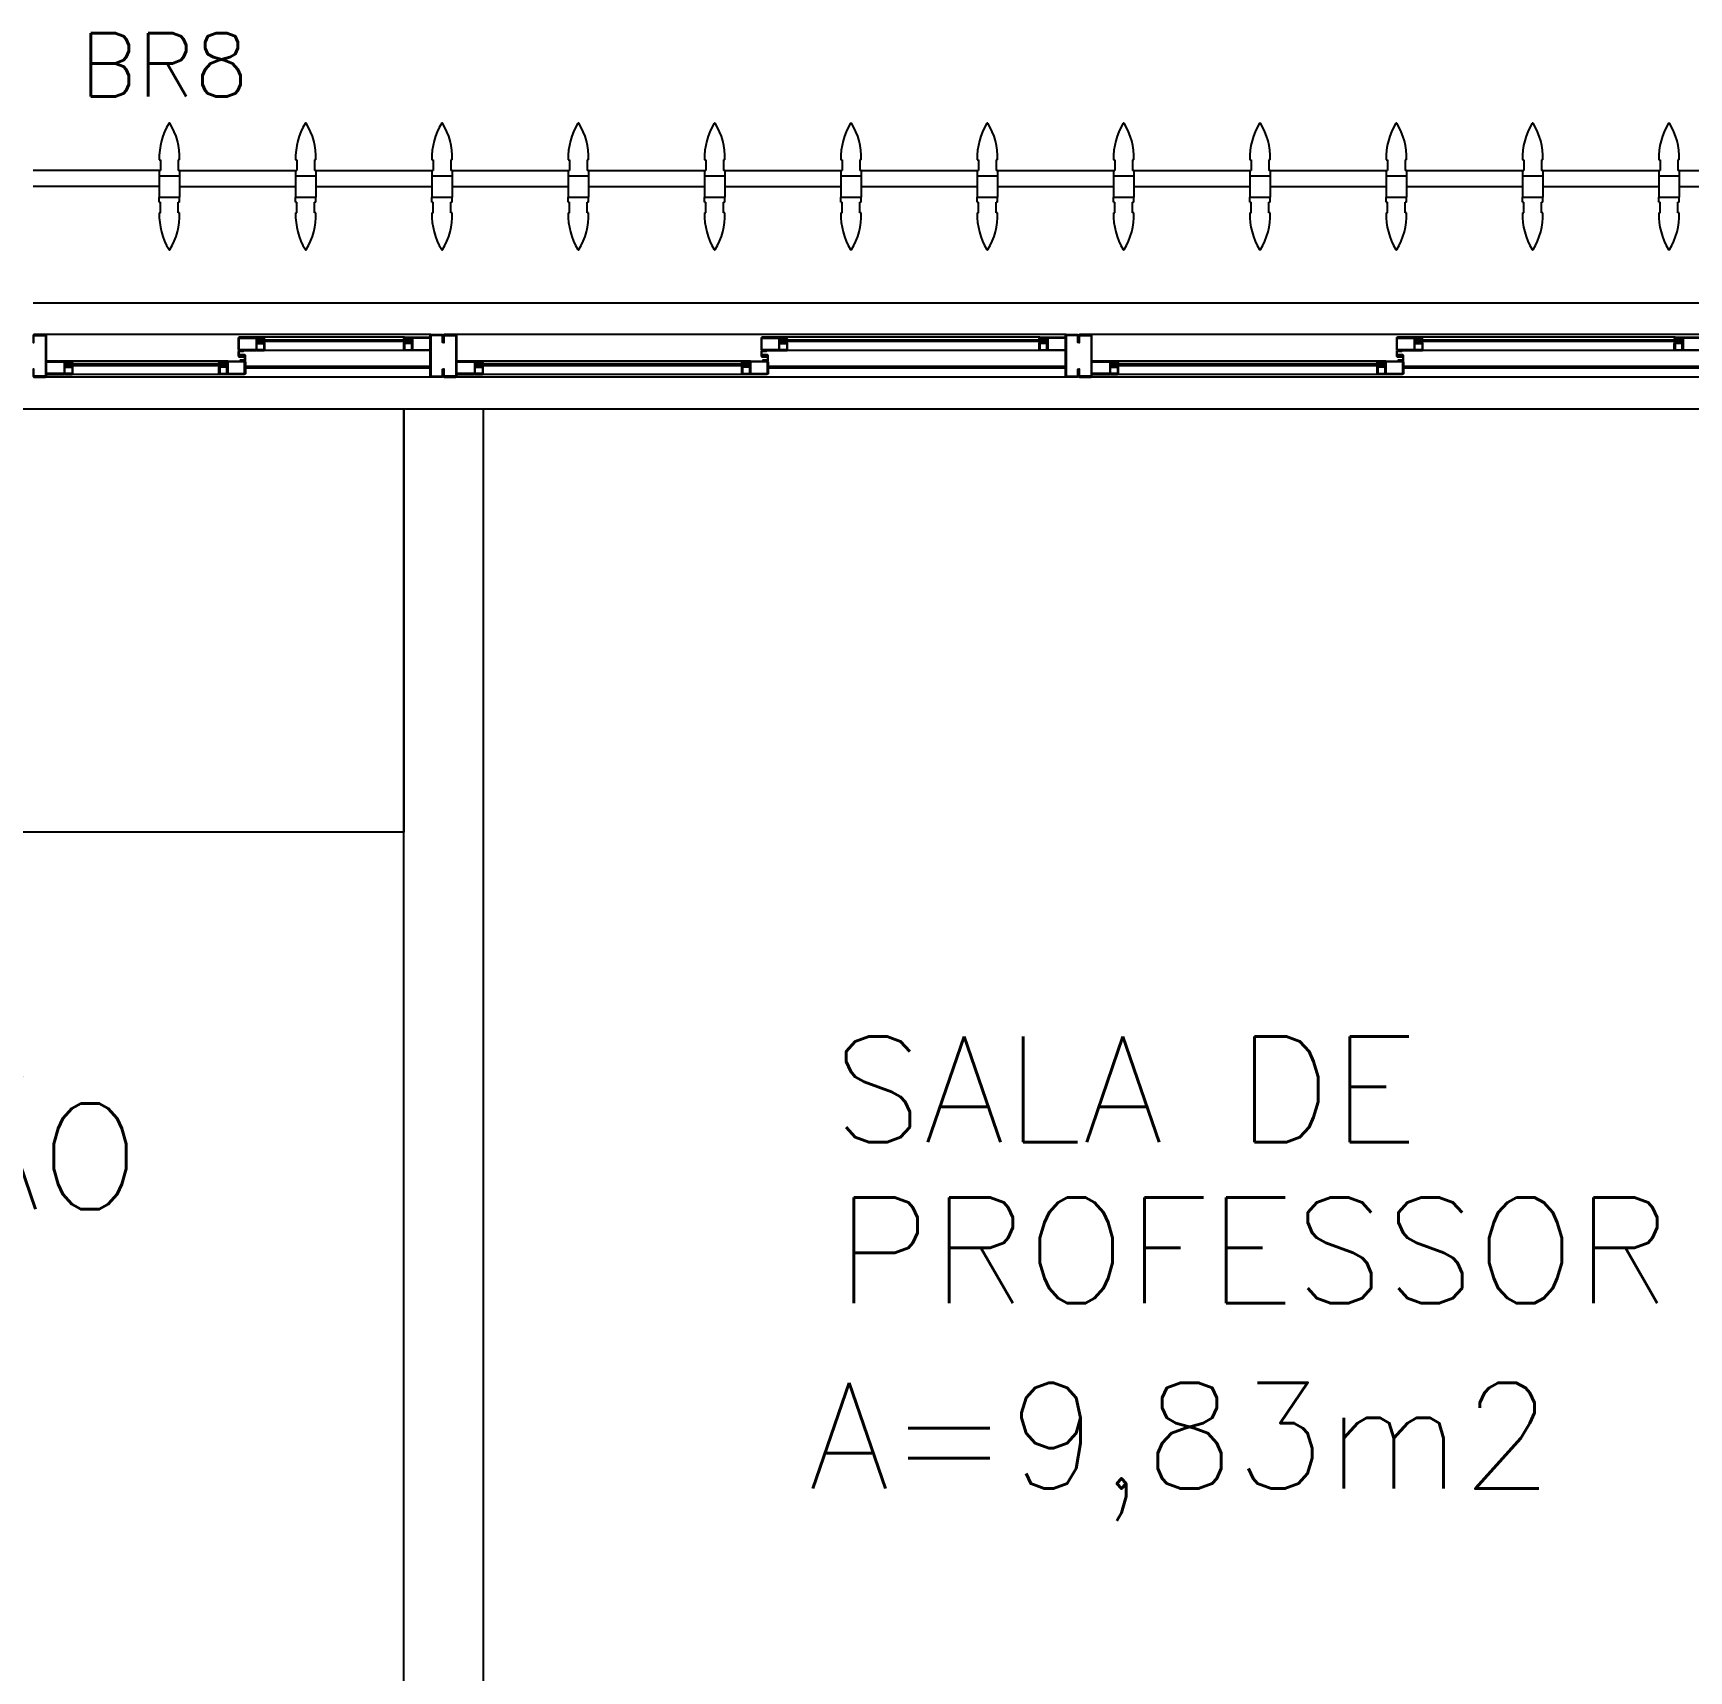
# Model space of a CAD drawing. Header units: millimetres. Extents: x 2128 to 2646, y 1972 to 2207.
# Drawn here: x 2323.461 to 2326.589, y 2140.581 to 2143.675 of the extents above; entities that cross this region are included whole.
import ezdxf

# ---------------------------------------------------------------- set-up
doc = ezdxf.new("R2010")
doc.units = ezdxf.units.MM
for name, color, linetype in [('AR-ALV', 2, 'Continuous'), ('AR-BANCADAS', 1, 'Continuous'), ('AR-BRISES', 1, 'Continuous'), ('AR-ESQ', 1, 'Continuous'), ('AR-PEITORIL', 1, 'Continuous'), ('BC- VISTA', 1, 'Continuous'), ('BR-PAINEL', 1, 'Continuous'), ('BR-SUPORTE', 1, 'Continuous'), ('BR-TEXTO', 2, 'Continuous'), ('DT-ESQ-BAGUETE-C', 1, 'Continuous'), ('DT-ESQ-BAGUETE-V', 1, 'Continuous'), ('DT-ESQ-CHAPA DOBRADA-V', 1, 'Continuous'), ('DT-ESQ-PERFIL CADEIRA-C', 2, 'Continuous'), ('DT-ESQ-PERFIL CADEIRA-V', 2, 'Continuous'), ('DT-ESQ-PERFIL U SIMPLES-C', 2, 'Continuous'), ('DT-ESQ-PERFIL U-C', 2, 'Continuous'), ('DT-ESQ-PERFIL U-V', 1, 'Continuous'), ('DT-ESQ-VIDRO-C', 2, 'Continuous'), ('DT-TXTMOD', 1, 'Continuous'), ('TEXTO', 2, 'Continuous'), ('Área', 2, 'Continuous')]:
    doc.layers.add(name, color=color, linetype=linetype)
doc.styles.add('S10', font='simplex.shx', dxfattribs={"height": 0.1})
doc.styles.add('S12', font='simplex.shx', dxfattribs={"width": 1.1, "height": 0.12})
doc.styles.add('UNB-100', font='simplex.shx', dxfattribs={"height": 0.2})

# ---------------------------------------------------------------- blocks, each defined once
blk = doc.blocks.new('EF23-P')
at = {"layer": 'DT-ESQ-BAGUETE-C', "ltscale": 0.1}
for points in [[(2.61, -0.08), (2.5965, -0.08), (2.5965, -0.0785), (2.6095, -0.0785, 0.414214), (2.61, -0.078), (2.61, -0.067, 0.414214), (2.6095, -0.0665), (2.5965, -0.0665), (2.5965, -0.065), (2.61, -0.065, -0.414214), (2.6115, -0.0665), (2.6115, -0.0785, -0.414214)], [(3.1015, -0.08), (3.115, -0.08), (3.115, -0.0785), (3.102, -0.0785, -0.414214), (3.1015, -0.078), (3.1015, -0.067, -0.414214), (3.102, -0.0665), (3.115, -0.0665), (3.115, -0.065), (3.1015, -0.065, 0.414214), (3.1, -0.0665), (3.1, -0.0785, 0.414214)], [(3.81, -0.08), (3.7965, -0.08), (3.7965, -0.0785), (3.8095, -0.0785, 0.414214), (3.81, -0.078), (3.81, -0.067, 0.414214), (3.8095, -0.0665), (3.7965, -0.0665), (3.7965, -0.065), (3.81, -0.065, -0.414214), (3.8115, -0.0665), (3.8115, -0.0785, -0.414214)], [(4.3015, -0.08), (4.315, -0.08), (4.315, -0.0785), (4.302, -0.0785, -0.414214), (4.3015, -0.078), (4.3015, -0.067, -0.414214), (4.302, -0.0665), (4.315, -0.0665), (4.315, -0.065), (4.3015, -0.065, 0.414214), (4.3, -0.0665), (4.3, -0.0785, 0.414214)], [(4.7975, -0.08), (4.784, -0.08), (4.784, -0.0785), (4.797, -0.0785, 0.414214), (4.7975, -0.078), (4.7975, -0.067, 0.414214), (4.797, -0.0665), (4.784, -0.0665), (4.784, -0.065), (4.7975, -0.065, -0.414214), (4.799, -0.0665), (4.799, -0.0785, -0.414214)], [(5.0765, -0.08), (5.09, -0.08), (5.09, -0.0785), (5.077, -0.0785, -0.414214), (5.0765, -0.078), (5.0765, -0.067, -0.414214), (5.077, -0.0665), (5.09, -0.0665), (5.09, -0.065), (5.0765, -0.065, 0.414214), (5.075, -0.0665), (5.075, -0.0785, 0.414214)], [(2.0485, -0.125), (2.035, -0.125), (2.035, -0.1235), (2.048, -0.1235, 0.414214), (2.0485, -0.123), (2.0485, -0.112, 0.414214), (2.048, -0.1115), (2.035, -0.1115), (2.035, -0.11), (2.0485, -0.11, -0.414214), (2.05, -0.1115), (2.05, -0.1235, -0.414214)], [(2.5265, -0.125), (2.54, -0.125), (2.54, -0.1235), (2.527, -0.1235, -0.414214), (2.5265, -0.123), (2.5265, -0.112, -0.414214), (2.527, -0.1115), (2.54, -0.1115), (2.54, -0.11), (2.5265, -0.11, 0.414214), (2.525, -0.1115), (2.525, -0.1235, 0.414214)], [(3.2485, -0.125), (3.235, -0.125), (3.235, -0.1235), (3.248, -0.1235, 0.414214), (3.2485, -0.123), (3.2485, -0.112, 0.414214), (3.248, -0.1115), (3.235, -0.1115), (3.235, -0.11), (3.2485, -0.11, -0.414214), (3.25, -0.1115), (3.25, -0.1235, -0.414214)], [(3.7265, -0.125), (3.74, -0.125), (3.74, -0.1235), (3.727, -0.1235, -0.414214), (3.7265, -0.123), (3.7265, -0.112, -0.414214), (3.727, -0.1115), (3.74, -0.1115), (3.74, -0.11), (3.7265, -0.11, 0.414214), (3.725, -0.1115), (3.725, -0.1235, 0.414214)], [(4.4485, -0.125), (4.435, -0.125), (4.435, -0.1235), (4.448, -0.1235, 0.414214), (4.4485, -0.123), (4.4485, -0.112, 0.414214), (4.448, -0.1115), (4.435, -0.1115), (4.435, -0.11), (4.4485, -0.11, -0.414214), (4.45, -0.1115), (4.45, -0.1235, -0.414214)], [(4.714, -0.125), (4.7275, -0.125), (4.7275, -0.1235), (4.7145, -0.1235, -0.414214), (4.714, -0.123), (4.714, -0.112, -0.414214), (4.7145, -0.1115), (4.7275, -0.1115), (4.7275, -0.11), (4.714, -0.11, 0.414214), (4.7125, -0.1115), (4.7125, -0.1235, 0.414214)]]:
    blk.add_lwpolyline(points, format="xyb", close=True, dxfattribs=at)
at = {"layer": 'DT-ESQ-BAGUETE-V', "ltscale": 0.1}
for p, q in [((2.61, -0.065), (3.1015, -0.065)), ((3.81, -0.065), (4.3015, -0.065)), ((4.7975, -0.065), (5.0765, -0.065)), ((2.0485, -0.11), (2.5265, -0.11)), ((3.2485, -0.11), (3.7265, -0.11)), ((4.4485, -0.11), (4.714, -0.11))]:
    blk.add_line(p, q, dxfattribs=at)
at = {"layer": 'DT-ESQ-CHAPA DOBRADA-V', "ltscale": 0.1}
for p, q in [((2, -0.077), (2.5615, -0.077)), ((2, -0.08), (2.5615, -0.08)), ((3.2, -0.077), (3.7615, -0.077)), ((3.2, -0.08), (3.7615, -0.08)), ((4.4, -0.077), (4.749, -0.077)), ((4.4, -0.08), (4.749, -0.08))]:
    blk.add_line(p, q, dxfattribs=at)
at = {"layer": 'DT-ESQ-PERFIL CADEIRA-C', "ltscale": 0.1}
for p, q in [((2.5635, -0.0885), (2.61, -0.0885)), ((3.15, -0.0885), (3.1015, -0.0885)), ((3.7635, -0.0885), (3.81, -0.0885)), ((4.35, -0.0885), (4.3015, -0.0885)), ((4.751, -0.0885), (4.7975, -0.0885)), ((5.125, -0.0885), (5.0765, -0.0885)), ((2, -0.1335), (2.0485, -0.1335)), ((2.573, -0.1335), (2.5265, -0.1335)), ((3.2, -0.1335), (3.2485, -0.1335)), ((3.773, -0.1335), (3.7265, -0.1335)), ((4.4, -0.1335), (4.4485, -0.1335)), ((4.7605, -0.1335), (4.714, -0.1335))]:
    blk.add_line(p, q, dxfattribs=at)
for points in [[(2.61, -0.087, -1), (2.61, -0.09), (2.5635, -0.09, -0.414214), (2.5615, -0.088), (2.5615, -0.067, -0.414214), (2.5635, -0.065), (2.595, -0.065, -0.414214), (2.5965, -0.0665), (2.5965, -0.087)], [(2.5965, -0.0885, -0.198913), (2.5954, -0.0881, -0.198913), (2.595, -0.087), (2.595, -0.067, 0.414214), (2.5945, -0.0665), (2.5635, -0.0665, 0.414214), (2.563, -0.067), (2.563, -0.088, 0.414214), (2.5635, -0.0885)], [(3.1015, -0.09), (3.15, -0.09), (3.15, -0.0885), (3.115, -0.0885, 0.198912), (3.1161, -0.0881, 0.198913), (3.1165, -0.087), (3.1165, -0.067, -0.414214), (3.117, -0.0665), (3.15, -0.0665), (3.15, -0.065), (3.1165, -0.065, 0.414214), (3.115, -0.0665), (3.115, -0.0785), (3.115, -0.08), (3.115, -0.087), (3.1015, -0.087, 1)], [(3.81, -0.087, -1), (3.81, -0.09), (3.7635, -0.09, -0.414214), (3.7615, -0.088), (3.7615, -0.067, -0.414214), (3.7635, -0.065), (3.795, -0.065, -0.414214), (3.7965, -0.0665), (3.7965, -0.087)], [(3.7965, -0.0885, -0.198913), (3.7954, -0.0881, -0.198913), (3.795, -0.087), (3.795, -0.067, 0.414214), (3.7945, -0.0665), (3.7635, -0.0665, 0.414214), (3.763, -0.067), (3.763, -0.088, 0.414214), (3.7635, -0.0885)], [(4.3015, -0.09), (4.35, -0.09), (4.35, -0.0885), (4.315, -0.0885, 0.198912), (4.3161, -0.0881, 0.198913), (4.3165, -0.087), (4.3165, -0.067, -0.414214), (4.317, -0.0665), (4.35, -0.0665), (4.35, -0.065), (4.3165, -0.065, 0.414214), (4.315, -0.0665), (4.315, -0.0785), (4.315, -0.08), (4.315, -0.087), (4.3015, -0.087, 1)], [(4.7975, -0.087, -1), (4.7975, -0.09), (4.751, -0.09, -0.414214), (4.749, -0.088), (4.749, -0.067, -0.414214), (4.751, -0.065), (4.7825, -0.065, -0.414214), (4.784, -0.0665), (4.784, -0.087)], [(4.784, -0.0885, -0.198913), (4.7829, -0.0881, -0.198913), (4.7825, -0.087), (4.7825, -0.067, 0.414214), (4.782, -0.0665), (4.751, -0.0665, 0.414214), (4.7505, -0.067), (4.7505, -0.088, 0.414214), (4.751, -0.0885)], [(5.0765, -0.09), (5.125, -0.09), (5.125, -0.0885), (5.09, -0.0885, 0.198912), (5.0911, -0.0881, 0.198913), (5.0915, -0.087), (5.0915, -0.067, -0.414214), (5.092, -0.0665), (5.125, -0.0665), (5.125, -0.065), (5.0915, -0.065, 0.414214), (5.09, -0.0665), (5.09, -0.0785), (5.09, -0.08), (5.09, -0.087), (5.0765, -0.087, 1)], [(2.0485, -0.135), (2, -0.135), (2, -0.1335), (2.035, -0.1335, -0.198912), (2.0339, -0.1331, -0.198913), (2.0335, -0.132), (2.0335, -0.112, 0.414214), (2.033, -0.1115), (2, -0.1115), (2, -0.11), (2.0335, -0.11, -0.414214), (2.035, -0.1115), (2.035, -0.1235), (2.035, -0.125), (2.035, -0.132), (2.0485, -0.132, -1)], [(2.5265, -0.132, 1), (2.5265, -0.135), (2.573, -0.135, 0.414214), (2.575, -0.133), (2.575, -0.112, 0.414214), (2.573, -0.11), (2.5415, -0.11, 0.414214), (2.54, -0.1115), (2.54, -0.132)], [(2.54, -0.1335, 0.198913), (2.5411, -0.1331, 0.198913), (2.5415, -0.132), (2.5415, -0.112, -0.414214), (2.542, -0.1115), (2.573, -0.1115, -0.414214), (2.5735, -0.112), (2.5735, -0.133, -0.414214), (2.573, -0.1335)], [(3.2485, -0.135), (3.2, -0.135), (3.2, -0.1335), (3.235, -0.1335, -0.198912), (3.2339, -0.1331, -0.198913), (3.2335, -0.132), (3.2335, -0.112, 0.414214), (3.233, -0.1115), (3.2, -0.1115), (3.2, -0.11), (3.2335, -0.11, -0.414214), (3.235, -0.1115), (3.235, -0.1235), (3.235, -0.125), (3.235, -0.132), (3.2485, -0.132, -1)], [(3.7265, -0.132, 1), (3.7265, -0.135), (3.773, -0.135, 0.414214), (3.775, -0.133), (3.775, -0.112, 0.414214), (3.773, -0.11), (3.7415, -0.11, 0.414214), (3.74, -0.1115), (3.74, -0.132)], [(3.74, -0.1335, 0.198913), (3.7411, -0.1331, 0.198913), (3.7415, -0.132), (3.7415, -0.112, -0.414214), (3.742, -0.1115), (3.773, -0.1115, -0.414214), (3.7735, -0.112), (3.7735, -0.133, -0.414214), (3.773, -0.1335)], [(4.4485, -0.135), (4.4, -0.135), (4.4, -0.1335), (4.435, -0.1335, -0.198912), (4.4339, -0.1331, -0.198913), (4.4335, -0.132), (4.4335, -0.112, 0.414214), (4.433, -0.1115), (4.4, -0.1115), (4.4, -0.11), (4.4335, -0.11, -0.414214), (4.435, -0.1115), (4.435, -0.1235), (4.435, -0.125), (4.435, -0.132), (4.4485, -0.132, -1)], [(4.714, -0.132, 1), (4.714, -0.135), (4.7605, -0.135, 0.414214), (4.7625, -0.133), (4.7625, -0.112, 0.414214), (4.7605, -0.11), (4.729, -0.11, 0.414214), (4.7275, -0.1115), (4.7275, -0.132)], [(4.7275, -0.1335, 0.198913), (4.7286, -0.1331, 0.198913), (4.729, -0.132), (4.729, -0.112, -0.414214), (4.7295, -0.1115), (4.7605, -0.1115, -0.414214), (4.761, -0.112), (4.761, -0.133, -0.414214), (4.7605, -0.1335)]]:
    blk.add_lwpolyline(points, format="xyb", close=True, dxfattribs=at)
at = {"layer": 'DT-ESQ-PERFIL CADEIRA-V', "ltscale": 0.1}
for p, q in [((2.595, -0.09), (3.1015, -0.09)), ((3.795, -0.09), (4.3015, -0.09)), ((4.7825, -0.09), (5.0765, -0.09)), ((2.0485, -0.135), (2.5265, -0.135)), ((3.2485, -0.135), (3.7265, -0.135)), ((4.4485, -0.135), (4.714, -0.135))]:
    blk.add_line(p, q, dxfattribs=at)
at = {"layer": 'DT-ESQ-PERFIL U SIMPLES-C', "ltscale": 0.1}
for points in [[(2.5635, -0.102), (2.5715, -0.102), (2.5715, -0.1005), (2.5635, -0.1005, -0.414214), (2.563, -0.1), (2.563, -0.092, -0.414214), (2.5635, -0.0915), (2.5715, -0.0915), (2.5715, -0.09), (2.5635, -0.09, 0.414214), (2.5615, -0.092), (2.5615, -0.1, 0.414214)], [(3.7635, -0.102), (3.7715, -0.102), (3.7715, -0.1005), (3.7635, -0.1005, -0.414214), (3.763, -0.1), (3.763, -0.092, -0.414214), (3.7635, -0.0915), (3.7715, -0.0915), (3.7715, -0.09), (3.7635, -0.09, 0.414214), (3.7615, -0.092), (3.7615, -0.1, 0.414214)], [(4.751, -0.102), (4.759, -0.102), (4.759, -0.1005), (4.751, -0.1005, -0.414214), (4.7505, -0.1), (4.7505, -0.092, -0.414214), (4.751, -0.0915), (4.759, -0.0915), (4.759, -0.09), (4.751, -0.09, 0.414214), (4.749, -0.092), (4.749, -0.1, 0.414214)], [(2.573, -0.098), (2.565, -0.098), (2.565, -0.0995), (2.573, -0.0995, -0.414214), (2.5735, -0.1), (2.5735, -0.108, -0.414214), (2.573, -0.1085), (2.565, -0.1085), (2.565, -0.11), (2.573, -0.11, 0.414214), (2.575, -0.108), (2.575, -0.1, 0.414214)], [(3.773, -0.098), (3.765, -0.098), (3.765, -0.0995), (3.773, -0.0995, -0.414214), (3.7735, -0.1), (3.7735, -0.108, -0.414214), (3.773, -0.1085), (3.765, -0.1085), (3.765, -0.11), (3.773, -0.11, 0.414214), (3.775, -0.108), (3.775, -0.1, 0.414214)], [(4.7605, -0.098), (4.7525, -0.098), (4.7525, -0.0995), (4.7605, -0.0995, -0.414214), (4.761, -0.1), (4.761, -0.108, -0.414214), (4.7605, -0.1085), (4.7525, -0.1085), (4.7525, -0.11), (4.7605, -0.11, 0.414214), (4.7625, -0.108), (4.7625, -0.1, 0.414214)]]:
    blk.add_lwpolyline(points, format="xyb", close=True, dxfattribs=at)
at = {"layer": 'DT-ESQ-PERFIL U-C', "ltscale": 0.1}
for points in [[(3.175, -0.0615, 0.414214), (3.1735, -0.06), (3.1515, -0.06, 0.414214), (3.15, -0.0615), (3.15, -0.1385, 0.414214), (3.1515, -0.14), (3.1735, -0.14, 0.414214), (3.175, -0.1385), (3.175, -0.125), (3.1735, -0.125), (3.1735, -0.138, -0.414214), (3.173, -0.1385), (3.152, -0.1385, -0.414214), (3.1515, -0.138), (3.1515, -0.062, -0.414214), (3.152, -0.0615), (3.173, -0.0615, -0.414214), (3.1735, -0.062), (3.1735, -0.075), (3.175, -0.075)], [(3.175, -0.0615, -0.414214), (3.1765, -0.06), (3.1985, -0.06, -0.414214), (3.2, -0.0615), (3.2, -0.1385, -0.414214), (3.1985, -0.14), (3.1765, -0.14, -0.414214), (3.175, -0.1385), (3.175, -0.125), (3.1765, -0.125), (3.1765, -0.138, 0.414214), (3.177, -0.1385), (3.198, -0.1385, 0.414214), (3.1985, -0.138), (3.1985, -0.062, 0.414214), (3.198, -0.0615), (3.177, -0.0615, 0.414214), (3.1765, -0.062), (3.1765, -0.075), (3.175, -0.075)], [(4.375, -0.0615, 0.414214), (4.3735, -0.06), (4.3515, -0.06, 0.414214), (4.35, -0.0615), (4.35, -0.1385, 0.414214), (4.3515, -0.14), (4.3735, -0.14, 0.414214), (4.375, -0.1385), (4.375, -0.125), (4.3735, -0.125), (4.3735, -0.138, -0.414214), (4.373, -0.1385), (4.352, -0.1385, -0.414214), (4.3515, -0.138), (4.3515, -0.062, -0.414214), (4.352, -0.0615), (4.373, -0.0615, -0.414214), (4.3735, -0.062), (4.3735, -0.075), (4.375, -0.075)], [(4.375, -0.0615, -0.414214), (4.3765, -0.06), (4.3985, -0.06, -0.414214), (4.4, -0.0615), (4.4, -0.1385, -0.414214), (4.3985, -0.14), (4.3765, -0.14, -0.414214), (4.375, -0.1385), (4.375, -0.125), (4.3765, -0.125), (4.3765, -0.138, 0.414214), (4.377, -0.1385), (4.398, -0.1385, 0.414214), (4.3985, -0.138), (4.3985, -0.062, 0.414214), (4.398, -0.0615), (4.377, -0.0615, 0.414214), (4.3765, -0.062), (4.3765, -0.075), (4.375, -0.075)], [(5.15, -0.0615, 0.414214), (5.1485, -0.06), (5.1265, -0.06, 0.414214), (5.125, -0.0615), (5.125, -0.1385, 0.414214), (5.1265, -0.14), (5.1485, -0.14, 0.414214), (5.15, -0.1385), (5.15, -0.125), (5.1485, -0.125), (5.1485, -0.138, -0.414214), (5.148, -0.1385), (5.127, -0.1385, -0.414214), (5.1265, -0.138), (5.1265, -0.062, -0.414214), (5.127, -0.0615), (5.148, -0.0615, -0.414214), (5.1485, -0.062), (5.1485, -0.075), (5.15, -0.075)]]:
    blk.add_lwpolyline(points, format="xyb", close=True, dxfattribs=at)
at = {"layer": 'DT-ESQ-PERFIL U-V', "ltscale": 0.1}
for p, q in [((1.9985, -0.06), (3.1515, -0.06)), ((3.1985, -0.06), (4.3515, -0.06)), ((4.3985, -0.06), (5.1265, -0.06)), ((1.9985, -0.14), (3.1515, -0.14)), ((3.1985, -0.14), (4.3515, -0.14)), ((4.3985, -0.14), (5.1265, -0.14))]:
    blk.add_line(p, q, dxfattribs=at)
at = {"layer": 'DT-ESQ-VIDRO-C', "ltscale": 0.1}
for points in [[(3.1125, -0.085), (3.1125, -0.082), (2.599, -0.082), (2.599, -0.085)], [(4.3125, -0.085), (4.3125, -0.082), (3.799, -0.082), (3.799, -0.085)], [(5.0875, -0.085), (5.0875, -0.082), (4.7865, -0.082), (4.7865, -0.085)], [(2.038, -0.13), (2.038, -0.127), (2.537, -0.127), (2.537, -0.13)], [(3.238, -0.13), (3.238, -0.127), (3.737, -0.127), (3.737, -0.13)], [(4.438, -0.13), (4.438, -0.127), (4.7245, -0.127), (4.7245, -0.13)]]:
    blk.add_lwpolyline(points, close=True, dxfattribs=at)
at = {"layer": 'DT-TXTMOD', "ltscale": 0.1, "style": 'S10', "flags": 3}
for tag, p in [('M01', (0.025, -0.28)), ('M02', (0.3253, -0.28)), ('M03', (0.627, -0.28)), ('M04', (0.9288, -0.28)), ('M05', (1.2306, -0.28)), ('M06', (1.5323, -0.28)), ('M07', (1.8341, -0.28)), ('M08', (2.1359, -0.28)), ('M09', (2.4376, -0.28)), ('M10', (2.7394, -0.28)), ('M11', (3.0412, -0.28)), ('M12', (3.3429, -0.28)), ('M13', (3.6447, -0.28)), ('M14', (3.9464, -0.28)), ('M15', (4.2482, -0.28)), ('M16', (4.55, -0.28)), ('M17', (4.8517, -0.28))]:
    blk.add_attdef(tag, p, '', height=0.1, dxfattribs=at)
blk = doc.blocks.new('BR-MODULO8')
at = {"layer": 'BR-PAINEL'}
for p, q in [((-4.9117, 0.27), (-4.9092, 0.27)), ((-4.9092, 0.27), (-4.9092, 0.25)), ((-4.8758, 0.27), (-4.8758, 0.25)), ((-4.8733, 0.27), (-4.8758, 0.27)), ((-4.6542, 0.27), (-4.6517, 0.27)), ((-4.6517, 0.27), (-4.6517, 0.25)), ((-4.6183, 0.27), (-4.6183, 0.25)), ((-4.6158, 0.27), (-4.6183, 0.27)), ((-4.3967, 0.27), (-4.3942, 0.27)), ((-4.3942, 0.27), (-4.3942, 0.25)), ((-4.3608, 0.27), (-4.3608, 0.25)), ((-4.3583, 0.27), (-4.3608, 0.27)), ((-4.1392, 0.27), (-4.1367, 0.27)), ((-4.1367, 0.27), (-4.1367, 0.25)), ((-4.1033, 0.27), (-4.1033, 0.25)), ((-4.1008, 0.27), (-4.1033, 0.27)), ((-3.8817, 0.27), (-3.8792, 0.27)), ((-3.8792, 0.27), (-3.8792, 0.25)), ((-3.8458, 0.27), (-3.8458, 0.25)), ((-3.8433, 0.27), (-3.8458, 0.27)), ((-3.6242, 0.27), (-3.6217, 0.27)), ((-3.6217, 0.27), (-3.6217, 0.25)), ((-3.5883, 0.27), (-3.5883, 0.25)), ((-3.5858, 0.27), (-3.5883, 0.27)), ((-3.3667, 0.27), (-3.3642, 0.27)), ((-3.3642, 0.27), (-3.3642, 0.25)), ((-3.3308, 0.27), (-3.3308, 0.25)), ((-3.3283, 0.27), (-3.3308, 0.27)), ((-3.1092, 0.27), (-3.1067, 0.27)), ((-3.1067, 0.27), (-3.1067, 0.25)), ((-3.0733, 0.27), (-3.0733, 0.25)), ((-3.0708, 0.27), (-3.0733, 0.27)), ((-2.8517, 0.27), (-2.8492, 0.27)), ((-2.8492, 0.27), (-2.8492, 0.25)), ((-2.8158, 0.27), (-2.8158, 0.25)), ((-2.8133, 0.27), (-2.8158, 0.27)), ((-2.5942, 0.27), (-2.5917, 0.27)), ((-2.5917, 0.27), (-2.5917, 0.25)), ((-2.5583, 0.27), (-2.5583, 0.25)), ((-2.5558, 0.27), (-2.5583, 0.27)), ((-2.3367, 0.27), (-2.3342, 0.27)), ((-2.3342, 0.27), (-2.3342, 0.25)), ((-2.3008, 0.27), (-2.3008, 0.25)), ((-2.2983, 0.27), (-2.3008, 0.27)), ((-2.0792, 0.27), (-2.0767, 0.27)), ((-2.0767, 0.27), (-2.0767, 0.25)), ((-2.0433, 0.27), (-2.0433, 0.25)), ((-2.0408, 0.27), (-2.0433, 0.27)), ((-4.9117, 0.25), (-4.9117, 0.24)), ((-4.9117, 0.25), (-4.9092, 0.25)), ((-4.9117, 0.24), (-4.8733, 0.24)), ((-4.9117, 0.24), (-4.9117, 0.2)), ((-4.8733, 0.25), (-4.8758, 0.25)), ((-4.8733, 0.25), (-4.8733, 0.24)), ((-4.8733, 0.24), (-4.8733, 0.2)), ((-4.6542, 0.25), (-4.6542, 0.24)), ((-4.6542, 0.25), (-4.6517, 0.25)), ((-4.6542, 0.24), (-4.6158, 0.24)), ((-4.6542, 0.24), (-4.6542, 0.2)), ((-4.6158, 0.25), (-4.6183, 0.25)), ((-4.6158, 0.25), (-4.6158, 0.24)), ((-4.6158, 0.24), (-4.6158, 0.2)), ((-4.3967, 0.25), (-4.3967, 0.24)), ((-4.3967, 0.25), (-4.3942, 0.25)), ((-4.3967, 0.24), (-4.3583, 0.24)), ((-4.3967, 0.24), (-4.3967, 0.2)), ((-4.3583, 0.25), (-4.3608, 0.25)), ((-4.3583, 0.25), (-4.3583, 0.24)), ((-4.3583, 0.24), (-4.3583, 0.2)), ((-4.1392, 0.25), (-4.1392, 0.24)), ((-4.1392, 0.25), (-4.1367, 0.25)), ((-4.1392, 0.24), (-4.1008, 0.24)), ((-4.1392, 0.24), (-4.1392, 0.2)), ((-4.1008, 0.25), (-4.1033, 0.25)), ((-4.1008, 0.25), (-4.1008, 0.24)), ((-4.1008, 0.24), (-4.1008, 0.2)), ((-3.8817, 0.25), (-3.8817, 0.24)), ((-3.8817, 0.25), (-3.8792, 0.25)), ((-3.8817, 0.24), (-3.8433, 0.24)), ((-3.8817, 0.24), (-3.8817, 0.2)), ((-3.8433, 0.25), (-3.8458, 0.25)), ((-3.8433, 0.25), (-3.8433, 0.24)), ((-3.8433, 0.24), (-3.8433, 0.2)), ((-3.6242, 0.25), (-3.6242, 0.24)), ((-3.6242, 0.25), (-3.6217, 0.25)), ((-3.6242, 0.24), (-3.5858, 0.24)), ((-3.6242, 0.24), (-3.6242, 0.2)), ((-3.5858, 0.25), (-3.5883, 0.25)), ((-3.5858, 0.25), (-3.5858, 0.24)), ((-3.5858, 0.24), (-3.5858, 0.2)), ((-3.3667, 0.25), (-3.3667, 0.24)), ((-3.3667, 0.25), (-3.3642, 0.25)), ((-3.3667, 0.24), (-3.3283, 0.24)), ((-3.3667, 0.24), (-3.3667, 0.2)), ((-3.3283, 0.25), (-3.3308, 0.25)), ((-3.3283, 0.25), (-3.3283, 0.24)), ((-3.3283, 0.24), (-3.3283, 0.2)), ((-3.1092, 0.25), (-3.1092, 0.24)), ((-3.1092, 0.25), (-3.1067, 0.25)), ((-3.1092, 0.24), (-3.0708, 0.24)), ((-3.1092, 0.24), (-3.1092, 0.2)), ((-3.0708, 0.25), (-3.0733, 0.25)), ((-3.0708, 0.25), (-3.0708, 0.24)), ((-3.0708, 0.24), (-3.0708, 0.2)), ((-2.8517, 0.25), (-2.8517, 0.24)), ((-2.8517, 0.25), (-2.8492, 0.25)), ((-2.8517, 0.24), (-2.8133, 0.24)), ((-2.8517, 0.24), (-2.8517, 0.2)), ((-2.8133, 0.25), (-2.8158, 0.25)), ((-2.8133, 0.25), (-2.8133, 0.24)), ((-2.8133, 0.24), (-2.8133, 0.2)), ((-2.5942, 0.25), (-2.5942, 0.24)), ((-2.5942, 0.25), (-2.5917, 0.25)), ((-2.5942, 0.24), (-2.5558, 0.24)), ((-2.5942, 0.24), (-2.5942, 0.2)), ((-2.5558, 0.25), (-2.5583, 0.25)), ((-2.5558, 0.25), (-2.5558, 0.24)), ((-2.5558, 0.24), (-2.5558, 0.2)), ((-2.3367, 0.25), (-2.3367, 0.24)), ((-2.3367, 0.25), (-2.3342, 0.25)), ((-2.3367, 0.24), (-2.2983, 0.24)), ((-2.3367, 0.24), (-2.3367, 0.2)), ((-2.2983, 0.25), (-2.3008, 0.25)), ((-2.2983, 0.25), (-2.2983, 0.24)), ((-2.2983, 0.24), (-2.2983, 0.2)), ((-2.0792, 0.25), (-2.0792, 0.24)), ((-2.0792, 0.25), (-2.0767, 0.25)), ((-2.0792, 0.24), (-2.0408, 0.24)), ((-2.0792, 0.24), (-2.0792, 0.2)), ((-2.0408, 0.25), (-2.0433, 0.25)), ((-2.0408, 0.25), (-2.0408, 0.24)), ((-2.0408, 0.24), (-2.0408, 0.2)), ((-4.9117, 0.2), (-4.8733, 0.2)), ((-4.9117, 0.19), (-4.9117, 0.2)), ((-4.9117, 0.19), (-4.9092, 0.19)), ((-4.9092, 0.17), (-4.9092, 0.19)), ((-4.8733, 0.19), (-4.8758, 0.19)), ((-4.8758, 0.17), (-4.8758, 0.19)), ((-4.8733, 0.19), (-4.8733, 0.2)), ((-4.6542, 0.2), (-4.6158, 0.2)), ((-4.6542, 0.19), (-4.6542, 0.2)), ((-4.6542, 0.19), (-4.6517, 0.19)), ((-4.6517, 0.17), (-4.6517, 0.19)), ((-4.6158, 0.19), (-4.6183, 0.19)), ((-4.6183, 0.17), (-4.6183, 0.19)), ((-4.6158, 0.19), (-4.6158, 0.2)), ((-4.3967, 0.2), (-4.3583, 0.2)), ((-4.3967, 0.19), (-4.3967, 0.2)), ((-4.3967, 0.19), (-4.3942, 0.19)), ((-4.3942, 0.17), (-4.3942, 0.19)), ((-4.3583, 0.19), (-4.3608, 0.19)), ((-4.3608, 0.17), (-4.3608, 0.19)), ((-4.3583, 0.19), (-4.3583, 0.2)), ((-4.1392, 0.2), (-4.1008, 0.2)), ((-4.1392, 0.19), (-4.1392, 0.2)), ((-4.1392, 0.19), (-4.1367, 0.19)), ((-4.1367, 0.17), (-4.1367, 0.19)), ((-4.1008, 0.19), (-4.1033, 0.19)), ((-4.1033, 0.17), (-4.1033, 0.19)), ((-4.1008, 0.19), (-4.1008, 0.2)), ((-3.8817, 0.2), (-3.8433, 0.2)), ((-3.8817, 0.19), (-3.8817, 0.2)), ((-3.8817, 0.19), (-3.8792, 0.19)), ((-3.8792, 0.17), (-3.8792, 0.19)), ((-3.8433, 0.19), (-3.8458, 0.19)), ((-3.8458, 0.17), (-3.8458, 0.19)), ((-3.8433, 0.19), (-3.8433, 0.2)), ((-3.6242, 0.2), (-3.5858, 0.2)), ((-3.6242, 0.19), (-3.6242, 0.2)), ((-3.6242, 0.19), (-3.6217, 0.19)), ((-3.6217, 0.17), (-3.6217, 0.19)), ((-3.5858, 0.19), (-3.5883, 0.19)), ((-3.5883, 0.17), (-3.5883, 0.19)), ((-3.5858, 0.19), (-3.5858, 0.2)), ((-3.3667, 0.2), (-3.3283, 0.2)), ((-3.3667, 0.19), (-3.3667, 0.2)), ((-3.3667, 0.19), (-3.3642, 0.19)), ((-3.3642, 0.17), (-3.3642, 0.19)), ((-3.3283, 0.19), (-3.3308, 0.19)), ((-3.3308, 0.17), (-3.3308, 0.19)), ((-3.3283, 0.19), (-3.3283, 0.2)), ((-3.1092, 0.2), (-3.0708, 0.2)), ((-3.1092, 0.19), (-3.1092, 0.2)), ((-3.1092, 0.19), (-3.1067, 0.19)), ((-3.1067, 0.17), (-3.1067, 0.19)), ((-3.0708, 0.19), (-3.0733, 0.19)), ((-3.0733, 0.17), (-3.0733, 0.19)), ((-3.0708, 0.19), (-3.0708, 0.2)), ((-2.8517, 0.2), (-2.8133, 0.2)), ((-2.8517, 0.19), (-2.8517, 0.2)), ((-2.8517, 0.19), (-2.8492, 0.19)), ((-2.8492, 0.17), (-2.8492, 0.19)), ((-2.8133, 0.19), (-2.8158, 0.19)), ((-2.8158, 0.17), (-2.8158, 0.19)), ((-2.8133, 0.19), (-2.8133, 0.2)), ((-2.5942, 0.2), (-2.5558, 0.2)), ((-2.5942, 0.19), (-2.5942, 0.2)), ((-2.5942, 0.19), (-2.5917, 0.19)), ((-2.5917, 0.17), (-2.5917, 0.19)), ((-2.5558, 0.19), (-2.5583, 0.19)), ((-2.5583, 0.17), (-2.5583, 0.19)), ((-2.5558, 0.19), (-2.5558, 0.2)), ((-2.3367, 0.2), (-2.2983, 0.2)), ((-2.3367, 0.19), (-2.3367, 0.2)), ((-2.3367, 0.19), (-2.3342, 0.19)), ((-2.3342, 0.17), (-2.3342, 0.19)), ((-2.2983, 0.19), (-2.3008, 0.19)), ((-2.3008, 0.17), (-2.3008, 0.19)), ((-2.2983, 0.19), (-2.2983, 0.2)), ((-2.0792, 0.2), (-2.0408, 0.2)), ((-2.0792, 0.19), (-2.0792, 0.2)), ((-2.0792, 0.19), (-2.0767, 0.19)), ((-2.0767, 0.17), (-2.0767, 0.19)), ((-2.0408, 0.19), (-2.0433, 0.19)), ((-2.0433, 0.17), (-2.0433, 0.19)), ((-2.0408, 0.19), (-2.0408, 0.2)), ((-4.9117, 0.17), (-4.9092, 0.17)), ((-4.8733, 0.17), (-4.8758, 0.17)), ((-4.6542, 0.17), (-4.6517, 0.17)), ((-4.6158, 0.17), (-4.6183, 0.17)), ((-4.3967, 0.17), (-4.3942, 0.17)), ((-4.3583, 0.17), (-4.3608, 0.17)), ((-4.1392, 0.17), (-4.1367, 0.17)), ((-4.1008, 0.17), (-4.1033, 0.17)), ((-3.8817, 0.17), (-3.8792, 0.17)), ((-3.8433, 0.17), (-3.8458, 0.17)), ((-3.6242, 0.17), (-3.6217, 0.17)), ((-3.5858, 0.17), (-3.5883, 0.17)), ((-3.3667, 0.17), (-3.3642, 0.17)), ((-3.3283, 0.17), (-3.3308, 0.17)), ((-3.1092, 0.17), (-3.1067, 0.17)), ((-3.0708, 0.17), (-3.0733, 0.17)), ((-2.8517, 0.17), (-2.8492, 0.17)), ((-2.8133, 0.17), (-2.8158, 0.17)), ((-2.5942, 0.17), (-2.5917, 0.17)), ((-2.5558, 0.17), (-2.5583, 0.17)), ((-2.3367, 0.17), (-2.3342, 0.17)), ((-2.2983, 0.17), (-2.3008, 0.17)), ((-2.0792, 0.17), (-2.0767, 0.17)), ((-2.0408, 0.17), (-2.0433, 0.17))]:
    blk.add_line(p, q, dxfattribs=at)
for centre, radius, start, end in [((-4.7867, 0.2739), 0.1251, 148.4721, 181.772), ((-4.8925, 0.3387), 0.001, 37.1012, 142.8988), ((-4.9983, 0.2739), 0.1251, 358.228, 31.5279), ((-4.5292, 0.2739), 0.1251, 148.4721, 181.772), ((-4.635, 0.3387), 0.001, 37.1012, 142.8988), ((-4.7408, 0.2739), 0.1251, 358.228, 31.5279), ((-4.2717, 0.2739), 0.1251, 148.4721, 181.772), ((-4.3775, 0.3387), 0.001, 37.1012, 142.8988), ((-4.4833, 0.2739), 0.1251, 358.228, 31.5279), ((-4.0142, 0.2739), 0.1251, 148.4721, 181.772), ((-4.12, 0.3387), 0.001, 37.1012, 142.8988), ((-4.2258, 0.2739), 0.1251, 358.228, 31.5279), ((-3.7567, 0.2739), 0.1251, 148.4721, 181.772), ((-3.8625, 0.3387), 0.001, 37.1012, 142.8988), ((-3.9683, 0.2739), 0.1251, 358.228, 31.5279), ((-3.4992, 0.2739), 0.1251, 148.4721, 181.772), ((-3.605, 0.3387), 0.001, 37.1012, 142.8988), ((-3.7108, 0.2739), 0.1251, 358.228, 31.5279), ((-3.2417, 0.2739), 0.1251, 148.4721, 181.772), ((-3.3475, 0.3387), 0.001, 37.1012, 142.8988), ((-3.4533, 0.2739), 0.1251, 358.228, 31.5279), ((-2.9842, 0.2739), 0.1251, 148.4721, 181.772), ((-3.09, 0.3387), 0.001, 37.1012, 142.8988), ((-3.1958, 0.2739), 0.1251, 358.228, 31.5279), ((-2.7267, 0.2739), 0.1251, 148.4721, 181.772), ((-2.8325, 0.3387), 0.001, 37.1012, 142.8988), ((-2.9383, 0.2739), 0.1251, 358.228, 31.5279), ((-2.4692, 0.2739), 0.1251, 148.4721, 181.772), ((-2.575, 0.3387), 0.001, 37.1012, 142.8988), ((-2.6808, 0.2739), 0.1251, 358.228, 31.5279), ((-2.2117, 0.2739), 0.1251, 148.4721, 181.772), ((-2.3175, 0.3387), 0.001, 37.1012, 142.8988), ((-2.4233, 0.2739), 0.1251, 358.228, 31.5279), ((-1.9542, 0.2739), 0.1251, 148.4721, 181.772), ((-2.06, 0.3387), 0.001, 37.1012, 142.8988), ((-2.1658, 0.2739), 0.1251, 358.228, 31.5279), ((-4.7867, 0.1661), 0.1251, 178.228, 211.5279), ((-4.9983, 0.1661), 0.1251, 328.4721, 1.772), ((-4.5292, 0.1661), 0.1251, 178.228, 211.5279), ((-4.7408, 0.1661), 0.1251, 328.4721, 1.772), ((-4.2717, 0.1661), 0.1251, 178.228, 211.5279), ((-4.4833, 0.1661), 0.1251, 328.4721, 1.772), ((-4.0142, 0.1661), 0.1251, 178.228, 211.5279), ((-4.2258, 0.1661), 0.1251, 328.4721, 1.772), ((-3.7567, 0.1661), 0.1251, 178.228, 211.5279), ((-3.9683, 0.1661), 0.1251, 328.4721, 1.772), ((-3.4992, 0.1661), 0.1251, 178.228, 211.5279), ((-3.7108, 0.1661), 0.1251, 328.4721, 1.772), ((-3.2417, 0.1661), 0.1251, 178.228, 211.5279), ((-3.4533, 0.1661), 0.1251, 328.4721, 1.772), ((-2.9842, 0.1661), 0.1251, 178.228, 211.5279), ((-3.1958, 0.1661), 0.1251, 328.4721, 1.772), ((-2.7267, 0.1661), 0.1251, 178.228, 211.5279), ((-2.9383, 0.1661), 0.1251, 328.4721, 1.772), ((-2.4692, 0.1661), 0.1251, 178.228, 211.5279), ((-2.6808, 0.1661), 0.1251, 328.4721, 1.772), ((-2.2117, 0.1661), 0.1251, 178.228, 211.5279), ((-2.4233, 0.1661), 0.1251, 328.4721, 1.772), ((-1.9542, 0.1661), 0.1251, 178.228, 211.5279), ((-2.1658, 0.1661), 0.1251, 328.4721, 1.772), ((-4.8925, 0.1013), 0.001, 217.1012, 322.8988), ((-4.635, 0.1013), 0.001, 217.1012, 322.8988), ((-4.3775, 0.1013), 0.001, 217.1012, 322.8988), ((-4.12, 0.1013), 0.001, 217.1012, 322.8988), ((-3.8625, 0.1013), 0.001, 217.1012, 322.8988), ((-3.605, 0.1013), 0.001, 217.1012, 322.8988), ((-3.3475, 0.1013), 0.001, 217.1012, 322.8988), ((-3.09, 0.1013), 0.001, 217.1012, 322.8988), ((-2.8325, 0.1013), 0.001, 217.1012, 322.8988), ((-2.575, 0.1013), 0.001, 217.1012, 322.8988), ((-2.3175, 0.1013), 0.001, 217.1012, 322.8988), ((-2.06, 0.1013), 0.001, 217.1012, 322.8988)]:
    blk.add_arc(centre, radius, start, end, dxfattribs=at)
at = {"layer": 'BR-SUPORTE'}
for p, q in [((-4.9117, 0.25), (-5.15, 0.25)), ((-4.9117, 0.22), (-5.15, 0.22)), ((-4.8733, 0.25), (-4.6517, 0.25)), ((-4.8733, 0.22), (-4.6542, 0.22)), ((-4.6158, 0.25), (-4.3942, 0.25)), ((-4.6158, 0.22), (-4.3967, 0.22)), ((-4.3583, 0.25), (-4.1367, 0.25)), ((-4.3583, 0.22), (-4.1392, 0.22)), ((-4.1008, 0.25), (-3.8792, 0.25)), ((-4.1008, 0.22), (-3.8817, 0.22)), ((-3.8433, 0.25), (-3.6217, 0.25)), ((-3.8433, 0.22), (-3.6242, 0.22)), ((-3.5858, 0.25), (-3.3642, 0.25)), ((-3.5858, 0.22), (-3.3667, 0.22)), ((-3.3283, 0.25), (-3.1067, 0.25)), ((-3.3283, 0.22), (-3.1092, 0.22)), ((-3.0708, 0.25), (-2.8492, 0.25)), ((-3.0708, 0.22), (-2.8517, 0.22)), ((-2.8133, 0.25), (-2.5917, 0.25)), ((-2.8133, 0.22), (-2.5942, 0.22)), ((-2.5558, 0.25), (-2.3342, 0.25)), ((-2.5558, 0.22), (-2.3367, 0.22)), ((-2.2983, 0.25), (-2.0767, 0.25)), ((-2.2983, 0.22), (-2.0792, 0.22)), ((-2.0408, 0.25), (-1.8192, 0.25)), ((-2.0408, 0.22), (-1.8217, 0.22))]:
    blk.add_line(p, q, dxfattribs=at)
blk = doc.blocks.new('BCP08')
at = {"layer": 'BC- VISTA'}
blk.add_lwpolyline([(0.8, 0), (0.8, -1.1), (0, -1.1), (0, 0)], close=True, dxfattribs=at)

msp = doc.modelspace()

# ---------------------------------------------------------------- linework, layer by layer
at = {"layer": 'AR-ALV'}
for p, q in [((2324.1615, 2142.9651), (2324.3115, 2142.9651)), ((2324.1615, 2139.5151), (2324.1615, 2142.9651)), ((2324.3115, 2142.9651), (2324.3115, 2139.5151))]:
    msp.add_line(p, q, dxfattribs=at)
at = {"layer": 'AR-PEITORIL'}
for p, q in [((2323.4615, 2143.1651), (2328.6115, 2143.1651)), ((2323.4615, 2142.9651), (2328.6115, 2142.9651))]:
    msp.add_line(p, q, dxfattribs=at)

# ---------------------------------------------------------------- block references
at = {"layer": 'AR-BANCADAS', "rotation": 90}
msp.add_blockref('BCP08', (2323.0615, 2142.1651), dxfattribs=at)
at = {"layer": 'AR-BRISES'}
ref = msp.add_blockref('BR-MODULO8', (2328.6115, 2143.1651), dxfattribs=at)
ref.add_attrib('BR', 'BR8', (2323.5499, 2143.5547), dxfattribs={"layer": 'BR-TEXTO', "height": 0.12, "style": 'S12'})
at = {"layer": 'AR-ESQ', "rotation": 180}
msp.add_blockref('EF23-P', (2328.6115, 2142.9651), dxfattribs=at)

# ---------------------------------------------------------------- texts
at = {"layer": 'TEXTO', "style": 'UNB-100'}
for s, p in [('SALA DE', (2324.9715, 2141.5797)), ('PURIFICAÇÃO', (2321.966, 2141.4531)), ('PROFESSOR', (2324.9776, 2141.2755))]:
    msp.add_text(s, height=0.2, dxfattribs=at).set_placement(p)
at = {"layer": 'Área', "style": 'UNB-100'}
msp.add_text('A=9,83m2', height=0.2, dxfattribs=at).set_placement((2324.9258, 2140.9255))

doc.saveas('drawing.dxf')
